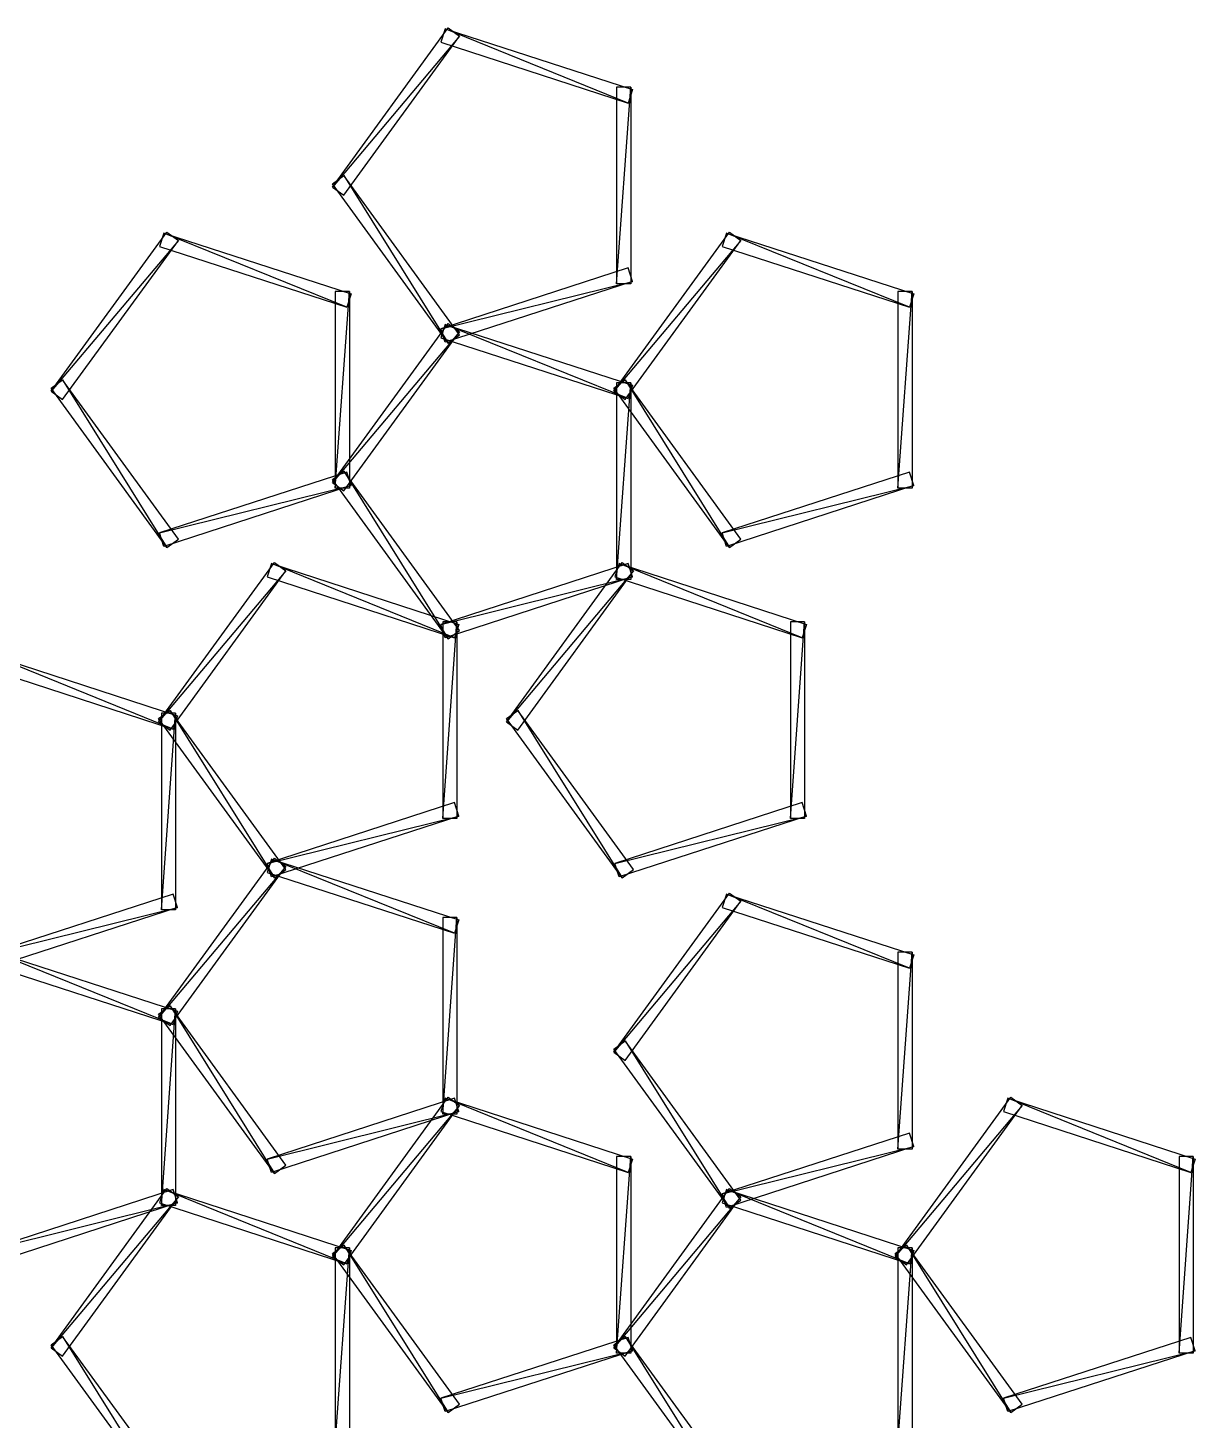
# Model space of a CAD drawing. Header units: metres. Extents: x 99 to 538, y -136 to 284.
# Drawn here: x 319 to 401.7, y 185.2 to 284 of the extents above; entities that cross this region are included whole.
import ezdxf

# ---------------------------------------------------------------- set-up
doc = ezdxf.new("R2010")
doc.units = ezdxf.units.M

msp = doc.modelspace()

# ---------------------------------------------------------------- linework, layer by layer
for points in [[(349.6051, 283.42944), (340.5906, 272.72333), (348.79608, 284.0172), (348.79617, 284.0173, 0.0001)], [(348.5857, 283.94885), (348.27667, 282.9978), (361.55344, 278.68393), (361.55353, 278.68402, 0.0001)], [(361.55344, 278.68393), (348.5857, 283.94885), (361.86246, 279.63498), (361.86255, 279.63507, 0.0001)], [(340.5906, 272.72333), (341.39963, 272.13556), (349.6051, 283.42944), (349.6052, 283.42953, 0.0001)], [(361.73242, 279.81396), (360.73242, 279.81396), (360.73242, 265.85394), (360.7325, 265.85403, 0.0001)], [(360.73242, 265.85394), (361.73242, 279.81396), (361.73242, 265.85394), (361.7325, 265.85403, 0.0001)], [(341.39963, 273.53235), (348.79608, 261.6507), (340.5906, 272.94458), (340.5907, 272.94467, 0.0001)], [(348.79608, 261.6507), (349.6051, 262.23846), (341.39963, 273.53235), (341.39972, 273.53244, 0.0001)], [(329.66168, 268.9397), (320.6472, 258.23358), (328.85266, 269.52747), (328.85275, 269.52756, 0.0001)], [(320.6472, 258.23358), (321.4562, 257.6458), (329.66168, 268.9397), (329.66177, 268.9398, 0.0001)], [(328.64227, 269.4591), (328.33325, 268.50806), (341.61002, 264.19418), (341.6101, 264.19427, 0.0001)], [(341.61002, 264.19418), (328.64227, 269.4591), (341.91904, 265.14523), (341.91913, 265.14532, 0.0001)], [(369.54852, 268.93973), (360.53403, 258.2336), (368.7395, 269.52753), (368.7396, 269.52762, 0.0001)], [(360.53403, 258.2336), (361.34305, 257.64584), (369.54852, 268.93973), (369.5486, 268.93982, 0.0001)], [(368.5291, 269.45914), (368.2201, 268.5081), (381.49686, 264.1942), (381.49695, 264.1943, 0.0001)], [(381.49686, 264.1942), (368.5291, 269.45914), (381.80588, 265.14526), (381.80597, 265.14536, 0.0001)], [(361.86246, 266.03293), (361.55344, 266.98398), (348.27667, 262.6701), (348.27676, 262.6702, 0.0001)], [(348.27667, 262.6701), (361.86246, 266.03293), (348.5857, 261.71906), (348.5858, 261.71915, 0.0001)], [(341.789, 265.32422), (340.789, 265.32422), (340.789, 251.36421), (340.7891, 251.36432, 0.0001)], [(340.789, 251.36421), (341.789, 265.32422), (341.789, 251.36421), (341.7891, 251.36432, 0.0001)], [(381.67584, 265.32425), (380.67584, 265.32425), (380.67584, 251.36424), (380.67593, 251.36435, 0.0001)], [(380.67584, 251.36424), (381.67584, 265.32425), (381.67584, 251.36424), (381.67593, 251.36435, 0.0001)], [(349.6051, 262.4597), (340.5906, 251.7536), (348.79608, 263.0475), (348.79617, 263.04758, 0.0001)], [(348.5857, 262.97913), (348.27667, 262.02808), (361.55344, 257.7142), (361.55353, 257.7143, 0.0001)], [(361.55344, 257.7142), (348.5857, 262.97913), (361.86246, 258.66525), (361.86255, 258.66534, 0.0001)], [(340.5906, 251.7536), (341.39963, 251.16582), (349.6051, 262.4597), (349.6052, 262.45978, 0.0001)], [(321.4562, 259.0426), (328.85266, 247.16093), (320.6472, 258.4548), (320.64728, 258.4549, 0.0001)], [(328.85266, 247.16093), (329.66168, 247.74872), (321.4562, 259.0426), (321.4563, 259.0427, 0.0001)], [(361.34305, 259.04266), (368.7395, 247.16098), (360.53403, 258.45486), (360.53412, 258.45496, 0.0001)], [(361.73242, 258.84424), (360.73242, 258.84424), (360.73242, 244.88423), (360.7325, 244.88434, 0.0001)], [(360.73242, 244.88423), (361.73242, 258.84424), (361.73242, 244.88423), (361.7325, 244.88434, 0.0001)], [(368.7395, 247.16098), (369.54852, 247.74876), (361.34305, 259.04266), (361.34314, 259.04276, 0.0001)], [(341.91904, 251.54318), (341.61002, 252.49423), (328.33325, 248.18036), (328.33334, 248.18047, 0.0001)], [(341.39963, 252.56259), (348.79608, 240.68092), (340.5906, 251.97481), (340.5907, 251.97491, 0.0001)], [(348.79608, 240.68092), (349.6051, 241.2687), (341.39963, 252.56259), (341.39972, 252.5627, 0.0001)], [(381.80588, 251.54323), (381.49686, 252.49428), (368.2201, 248.1804), (368.22018, 248.18051, 0.0001)], [(328.33325, 248.18036), (341.91904, 251.54318), (328.64227, 247.2293), (328.64236, 247.2294, 0.0001)], [(368.2201, 248.1804), (381.80588, 251.54323), (368.5291, 247.22934), (368.5292, 247.22945, 0.0001)], [(337.2794, 245.4948), (328.2649, 234.7887), (336.47037, 246.08258), (336.47046, 246.08269, 0.0001)], [(336.25998, 246.01422), (335.95096, 245.06317), (349.22772, 240.74928), (349.2278, 240.74939, 0.0001)], [(349.22772, 240.74928), (336.25998, 246.01422), (349.53674, 241.70035), (349.53683, 241.70045, 0.0001)], [(361.86246, 245.0632), (361.55344, 246.01425), (348.27667, 241.70038), (348.27676, 241.70049, 0.0001)], [(361.93082, 245.49484), (352.91632, 234.78874), (361.1218, 246.08263), (361.1219, 246.08273, 0.0001)], [(360.9114, 246.01427), (360.6024, 245.06322), (373.87915, 240.74933), (373.87924, 240.74944, 0.0001)], [(373.87915, 240.74933), (360.9114, 246.01427), (374.18817, 241.7004), (374.18826, 241.7005, 0.0001)], [(328.2649, 234.7887), (329.0739, 234.20091), (337.2794, 245.4948), (337.27948, 245.4949, 0.0001)], [(348.27667, 241.70038), (361.86246, 245.0632), (348.5857, 240.74931), (348.5858, 240.74942, 0.0001)], [(352.91632, 234.78874), (353.72534, 234.20096), (361.93082, 245.49484), (361.9309, 245.49495, 0.0001)], [(349.4067, 241.87935), (348.4067, 241.87935), (348.4067, 227.91934), (348.4068, 227.91945, 0.0001)], [(348.4067, 227.91934), (349.4067, 241.87935), (349.4067, 227.91934), (349.4068, 227.91945, 0.0001)], [(374.05814, 241.87936), (373.05814, 241.87936), (373.05814, 227.91936), (373.05823, 227.91946, 0.0001)], [(373.05814, 227.91936), (374.05814, 241.87936), (374.05814, 227.91936), (374.05823, 227.91946, 0.0001)], [(316.31656, 239.53421), (316.00754, 238.58316), (329.2843, 234.26927), (329.2844, 234.26938, 0.0001)], [(329.2843, 234.26927), (316.31656, 239.53421), (329.59332, 235.22034), (329.5934, 235.22044, 0.0001)], [(329.0739, 235.59775), (336.47037, 223.71608), (328.2649, 235.00996), (328.26498, 235.01007, 0.0001)], [(329.4633, 235.39935), (328.4633, 235.39935), (328.4633, 221.43935), (328.46338, 221.43945, 0.0001)], [(328.4633, 221.43935), (329.4633, 235.39935), (329.4633, 221.43935), (329.46338, 221.43945, 0.0001)], [(336.47037, 223.71608), (337.2794, 224.30386), (329.0739, 235.59775), (329.074, 235.59785, 0.0001)], [(353.72534, 235.59776), (361.1218, 223.7161), (352.91632, 235.00998), (352.9164, 235.01009, 0.0001)], [(361.1218, 223.7161), (361.93082, 224.30388), (353.72534, 235.59776), (353.72543, 235.59787, 0.0001)], [(349.53674, 228.09833), (349.22772, 229.04938), (335.95096, 224.7355), (335.95105, 224.73561, 0.0001)], [(374.18817, 228.09834), (373.87915, 229.0494), (360.6024, 224.73552), (360.60248, 224.73563, 0.0001)], [(335.95096, 224.7355), (349.53674, 228.09833), (336.25998, 223.78444), (336.26007, 223.78455, 0.0001)], [(360.6024, 224.73552), (374.18817, 228.09834), (360.9114, 223.78445), (360.9115, 223.78456, 0.0001)], [(337.2794, 224.5251), (328.2649, 213.819), (336.47037, 225.11288), (336.47046, 225.11299, 0.0001)], [(328.2649, 213.819), (329.0739, 213.23122), (337.2794, 224.5251), (337.27948, 224.5252, 0.0001)], [(336.25998, 225.04453), (335.95096, 224.09348), (349.22772, 219.77959), (349.2278, 219.7797, 0.0001)], [(349.22772, 219.77959), (336.25998, 225.04453), (349.53674, 220.73065), (349.53683, 220.73076, 0.0001)], [(329.59332, 221.61833), (329.2843, 222.56938), (316.00754, 218.25551), (316.00763, 218.25562, 0.0001)], [(369.54852, 222.04996), (360.53403, 211.34386), (368.7395, 222.63774), (368.7396, 222.63785, 0.0001)], [(368.5291, 222.56937), (368.2201, 221.61832), (381.49686, 217.30443), (381.49695, 217.30453, 0.0001)], [(381.49686, 217.30443), (368.5291, 222.56937), (381.80588, 218.2555), (381.80597, 218.2556, 0.0001)], [(316.00754, 218.25551), (329.59332, 221.61833), (316.31656, 217.30444), (316.31665, 217.30455, 0.0001)], [(360.53403, 211.34386), (361.34305, 210.75607), (369.54852, 222.04996), (369.5486, 222.05006, 0.0001)], [(349.4067, 220.90962), (348.4067, 220.90962), (348.4067, 206.94962), (348.4068, 206.94972, 0.0001)], [(348.4067, 206.94962), (349.4067, 220.90962), (349.4067, 206.94962), (349.4068, 206.94972, 0.0001)], [(316.31656, 218.56451), (316.00754, 217.61346), (329.2843, 213.29958), (329.2844, 213.29968, 0.0001)], [(329.2843, 213.29958), (316.31656, 218.56451), (329.59332, 214.25064), (329.5934, 214.25075, 0.0001)], [(381.67584, 218.43446), (380.67584, 218.43446), (380.67584, 204.47446), (380.67593, 204.47456, 0.0001)], [(380.67584, 204.47446), (381.67584, 218.43446), (381.67584, 204.47446), (381.67593, 204.47456, 0.0001)], [(329.0739, 214.62799), (336.47037, 202.74632), (328.2649, 214.0402), (328.26498, 214.04031, 0.0001)], [(329.4633, 214.4296), (328.4633, 214.4296), (328.4633, 200.46959), (328.46338, 200.4697, 0.0001)], [(328.4633, 200.46959), (329.4633, 214.4296), (329.4633, 200.46959), (329.46338, 200.4697, 0.0001)], [(336.47037, 202.74632), (337.2794, 203.3341), (329.0739, 214.62799), (329.074, 214.6281, 0.0001)], [(361.34305, 212.15288), (368.7395, 200.27121), (360.53403, 211.5651), (360.53412, 211.5652, 0.0001)], [(368.7395, 200.27121), (369.54852, 200.859), (361.34305, 212.15288), (361.34314, 212.15298, 0.0001)], [(349.53674, 207.12857), (349.22772, 208.07962), (335.95096, 203.76575), (335.95105, 203.76585, 0.0001)], [(349.6051, 207.56021), (340.5906, 196.85411), (348.79608, 208.148), (348.79617, 208.1481, 0.0001)], [(340.5906, 196.85411), (341.39963, 196.26633), (349.6051, 207.56021), (349.6052, 207.56032, 0.0001)], [(348.5857, 208.07965), (348.27667, 207.1286), (361.55344, 202.81471), (361.55353, 202.81482, 0.0001)], [(361.55344, 202.81471), (348.5857, 208.07965), (361.86246, 203.76578), (361.86255, 203.76588, 0.0001)], [(389.49194, 207.56021), (380.47745, 196.85411), (388.68292, 208.148), (388.683, 208.1481, 0.0001)], [(380.47745, 196.85411), (381.28647, 196.26633), (389.49194, 207.56021), (389.49203, 207.56032, 0.0001)], [(388.47253, 208.07962), (388.1635, 207.12857), (401.44028, 202.81468), (401.44037, 202.81479, 0.0001)], [(401.44028, 202.81468), (388.47253, 208.07962), (401.7493, 203.76575), (401.7494, 203.76585, 0.0001)], [(335.95096, 203.76575), (349.53674, 207.12857), (336.25998, 202.81468), (336.26007, 202.81479, 0.0001)], [(381.80588, 204.65344), (381.49686, 205.60449), (368.2201, 201.29062), (368.22018, 201.29073, 0.0001)], [(368.2201, 201.29062), (381.80588, 204.65344), (368.5291, 200.33955), (368.5292, 200.33966, 0.0001)], [(361.73242, 203.94475), (360.73242, 203.94475), (360.73242, 189.98474), (360.7325, 189.98485, 0.0001)], [(360.73242, 189.98474), (361.73242, 203.94475), (361.73242, 189.98474), (361.7325, 189.98485, 0.0001)], [(401.61926, 203.94472), (400.61926, 203.94472), (400.61926, 189.98471), (400.61935, 189.98482, 0.0001)], [(400.61926, 189.98471), (401.61926, 203.94472), (401.61926, 189.98471), (401.61935, 189.98482, 0.0001)], [(329.59332, 200.64856), (329.2843, 201.59961), (316.00754, 197.28574), (316.00763, 197.28584, 0.0001)], [(329.66168, 201.0802), (320.6472, 190.3741), (328.85266, 201.66798), (328.85275, 201.66809, 0.0001)], [(328.64227, 201.59962), (328.33325, 200.64857), (341.61002, 196.33469), (341.6101, 196.3348, 0.0001)], [(341.61002, 196.33469), (328.64227, 201.59962), (341.91904, 197.28575), (341.91913, 197.28586, 0.0001)], [(369.54852, 201.08023), (360.53403, 190.37413), (368.7395, 201.66801), (368.7396, 201.66812, 0.0001)], [(368.5291, 201.59962), (368.2201, 200.64857), (381.49686, 196.33469), (381.49695, 196.3348, 0.0001)], [(381.49686, 196.33469), (368.5291, 201.59962), (381.80588, 197.28575), (381.80597, 197.28586, 0.0001)], [(316.00754, 197.28574), (329.59332, 200.64856), (316.31656, 196.33467), (316.31665, 196.33478, 0.0001)], [(320.6472, 190.3741), (321.4562, 189.78632), (329.66168, 201.0802), (329.66177, 201.0803, 0.0001)], [(360.53403, 190.37413), (361.34305, 189.78635), (369.54852, 201.08023), (369.5486, 201.08034, 0.0001)], [(341.39963, 197.66312), (348.79608, 185.78145), (340.5906, 197.07533), (340.5907, 197.07544, 0.0001)], [(348.79608, 185.78145), (349.6051, 186.36923), (341.39963, 197.66312), (341.39972, 197.66322, 0.0001)], [(381.28647, 197.66312), (388.68292, 185.78145), (380.47745, 197.07533), (380.47754, 197.07544, 0.0001)], [(388.68292, 185.78145), (389.49194, 186.36923), (381.28647, 197.66312), (381.28656, 197.66322, 0.0001)], [(341.789, 197.46472), (340.789, 197.46472), (340.789, 183.50471), (340.7891, 183.50482, 0.0001)], [(340.789, 183.50471), (341.789, 197.46472), (341.789, 183.50471), (341.7891, 183.50482, 0.0001)], [(381.67584, 197.46472), (380.67584, 197.46472), (380.67584, 183.50471), (380.67593, 183.50482, 0.0001)], [(380.67584, 183.50471), (381.67584, 197.46472), (381.67584, 183.50471), (381.67593, 183.50482, 0.0001)], [(321.4562, 191.1831), (328.85266, 179.30144), (320.6472, 190.59532), (320.64728, 190.59543, 0.0001)], [(328.85266, 179.30144), (329.66168, 179.88922), (321.4562, 191.1831), (321.4563, 191.18321, 0.0001)], [(361.86246, 190.1637), (361.55344, 191.11475), (348.27667, 186.80087), (348.27676, 186.80098, 0.0001)], [(361.34305, 191.1831), (368.7395, 179.30144), (360.53403, 190.59532), (360.53412, 190.59543, 0.0001)], [(368.7395, 179.30144), (369.54852, 179.88922), (361.34305, 191.1831), (361.34314, 191.18321, 0.0001)], [(401.7493, 190.1637), (401.44028, 191.11475), (388.1635, 186.80087), (388.1636, 186.80098, 0.0001)], [(348.27667, 186.80087), (361.86246, 190.1637), (348.5857, 185.84981), (348.5858, 185.84991, 0.0001)], [(388.1635, 186.80087), (401.7493, 190.1637), (388.47253, 185.84981), (388.47263, 185.84991, 0.0001)]]:
    msp.add_3dface(points)

doc.saveas('drawing.dxf')
